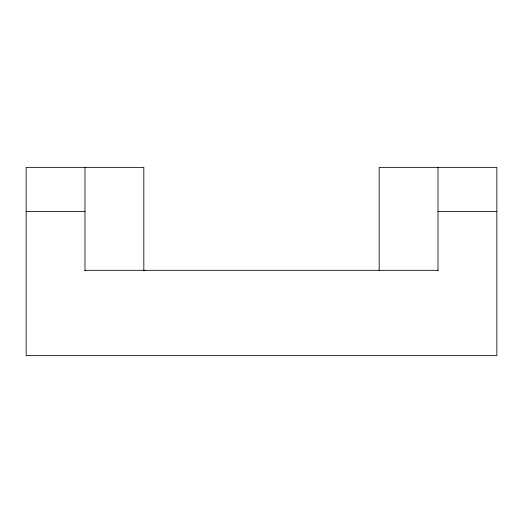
<?xml version="1.0" encoding="UTF-8"?>
<svg xmlns="http://www.w3.org/2000/svg" width="523" height="523" viewBox="0 0 523 523"><rect width="100%" height="100%" fill="white"/><g stroke="black" fill="none" stroke-linecap="round" stroke-linejoin="round"><path stroke-width="0.78" d="M26.15 211.488L84.988 211.488M438.013 211.488L496.85 211.488M84.988 270.326L438.013 270.326M145.414 270.711L143.825 270.326L143.825 167.36L26.15 167.36L26.15 355.64L496.85 355.64L496.85 167.36L379.175 167.36L379.175 270.326M438.013 167.36L438.013 270.875M84.988 167.36L84.988 270.875"/></g></svg>
